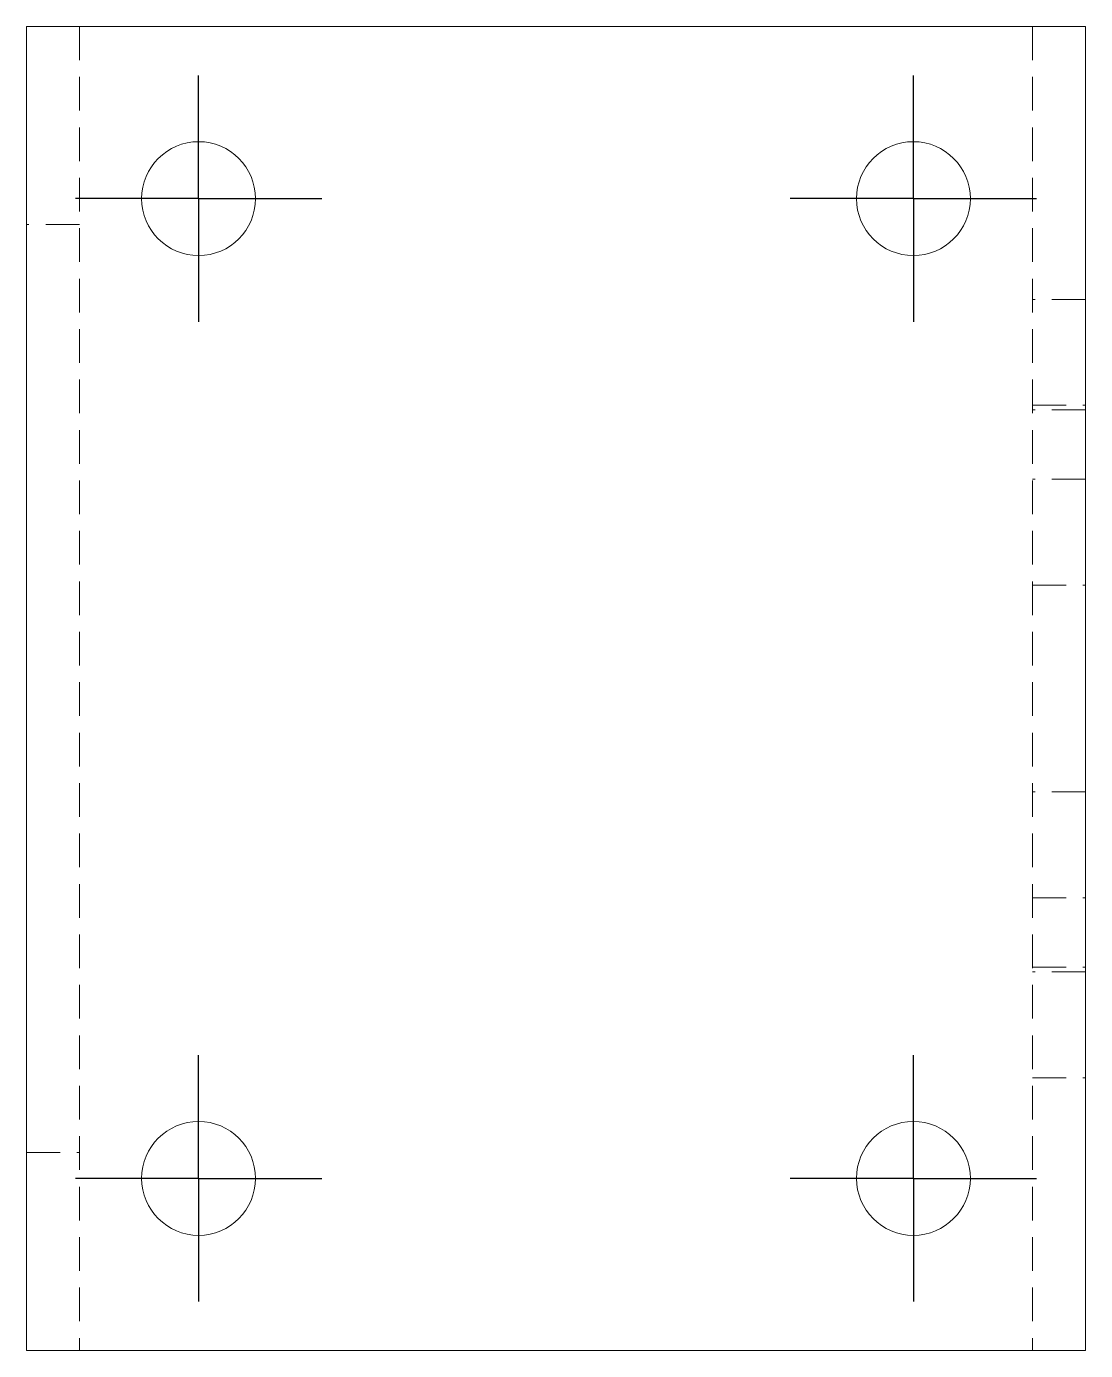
# Model space of a CAD drawing. Header units: millimetres. Extents: x 157 to 632, y 411 to 730.
# Drawn here: x 592.3 to 632.3, y 668.7 to 718.7 of the extents above.
import ezdxf

# ---------------------------------------------------------------- set-up
doc = ezdxf.new("R2010")
doc.units = ezdxf.units.MM
doc.linetypes.add('HIDDEN', pattern=[1.905, 1.27, -0.635])
doc.layers.add('10', color=7, linetype='Continuous')

# ---------------------------------------------------------------- blocks, each defined once
blk = doc.blocks.new('SW_CENTERMARKSYMBOL_10')
at = {"layer": '10', "color": 0}
for p, q in [((0, 2.5), (0, 4.65)), ((0, 0), (0, 2.5)), ((-2.5, 0), (-4.65, 0)), ((0, 0), (-2.5, 0)), ((0, 0), (0, -2.5)), ((0, 0), (2.5, 0)), ((2.5, 0), (4.65, 0)), ((0, -2.5), (0, -4.65))]:
    blk.add_line(p, q, dxfattribs=at)
blk = doc.blocks.new('SW_CENTERMARKSYMBOL_11')
at = {"layer": '10', "color": 0}
for p, q in [((0, 2.5), (0, 4.65)), ((0, 0), (0, 2.5)), ((-2.5, 0), (-4.65, 0)), ((0, 0), (-2.5, 0)), ((0, 0), (0, -2.5)), ((0, 0), (2.5, 0)), ((2.5, 0), (4.65, 0)), ((0, -2.5), (0, -4.65))]:
    blk.add_line(p, q, dxfattribs=at)
blk = doc.blocks.new('SW_CENTERMARKSYMBOL_12')
at = {"layer": '10', "color": 0}
for p, q in [((0, 2.5), (0, 4.65)), ((0, 0), (0, 2.5)), ((-2.5, 0), (-4.65, 0)), ((0, 0), (-2.5, 0)), ((0, 0), (0, -2.5)), ((0, 0), (2.5, 0)), ((2.5, 0), (4.65, 0)), ((0, -2.5), (0, -4.65))]:
    blk.add_line(p, q, dxfattribs=at)
blk = doc.blocks.new('SW_CENTERMARKSYMBOL_13')
at = {"layer": '10', "color": 0}
for p, q in [((0, 2.5), (0, 4.65)), ((0, 0), (0, 2.5)), ((-2.5, 0), (-4.65, 0)), ((0, 0), (-2.5, 0)), ((0, 0), (0, -2.5)), ((0, 0), (2.5, 0)), ((2.5, 0), (4.65, 0)), ((0, -2.5), (0, -4.65))]:
    blk.add_line(p, q, dxfattribs=at)

msp = doc.modelspace()

# ---------------------------------------------------------------- linework, layer by layer
at = {"color": 7, "linetype": 'Continuous', "lineweight": 15}
for p, q in [((592.278, 718.688), (592.278, 668.688)), ((592.278, 718.688), (632.278, 718.688)), ((632.278, 718.688), (632.278, 668.688)), ((592.278, 668.688), (632.278, 668.688))]:
    msp.add_line(p, q, dxfattribs=at)
at = {"color": 7, "linetype": 'HIDDEN', "lineweight": 0}
for p, q in [((594.278, 718.688), (594.278, 668.688)), ((630.278, 718.688), (630.278, 668.688)), ((594.278, 711.213), (592.278, 711.213)), ((632.278, 708.384), (630.278, 708.384)), ((630.278, 704.384), (632.278, 704.384)), ((632.278, 704.213), (630.278, 704.213)), ((632.278, 701.588), (630.278, 701.588)), ((630.278, 697.588), (632.278, 697.588)), ((632.278, 689.788), (630.278, 689.788)), ((630.278, 685.788), (632.278, 685.788)), ((630.278, 683.163), (632.278, 683.163)), ((632.278, 682.992), (630.278, 682.992)), ((630.278, 678.992), (632.278, 678.992)), ((592.278, 676.163), (594.278, 676.163))]:
    msp.add_line(p, q, dxfattribs=at)
at = {"color": 7, "linetype": 'Continuous', "lineweight": 15}
for centre in [(598.778, 712.188), (625.778, 712.188), (598.778, 675.188), (625.778, 675.188)]:
    msp.add_circle(centre, 2.15, dxfattribs=at)

# ---------------------------------------------------------------- block references
at = {"layer": '10'}
for name, p in [('SW_CENTERMARKSYMBOL_13', (598.778, 712.188)), ('SW_CENTERMARKSYMBOL_12', (625.778, 712.188)), ('SW_CENTERMARKSYMBOL_10', (598.778, 675.188)), ('SW_CENTERMARKSYMBOL_11', (625.778, 675.188))]:
    msp.add_blockref(name, p, dxfattribs=at)

doc.saveas('drawing.dxf')
